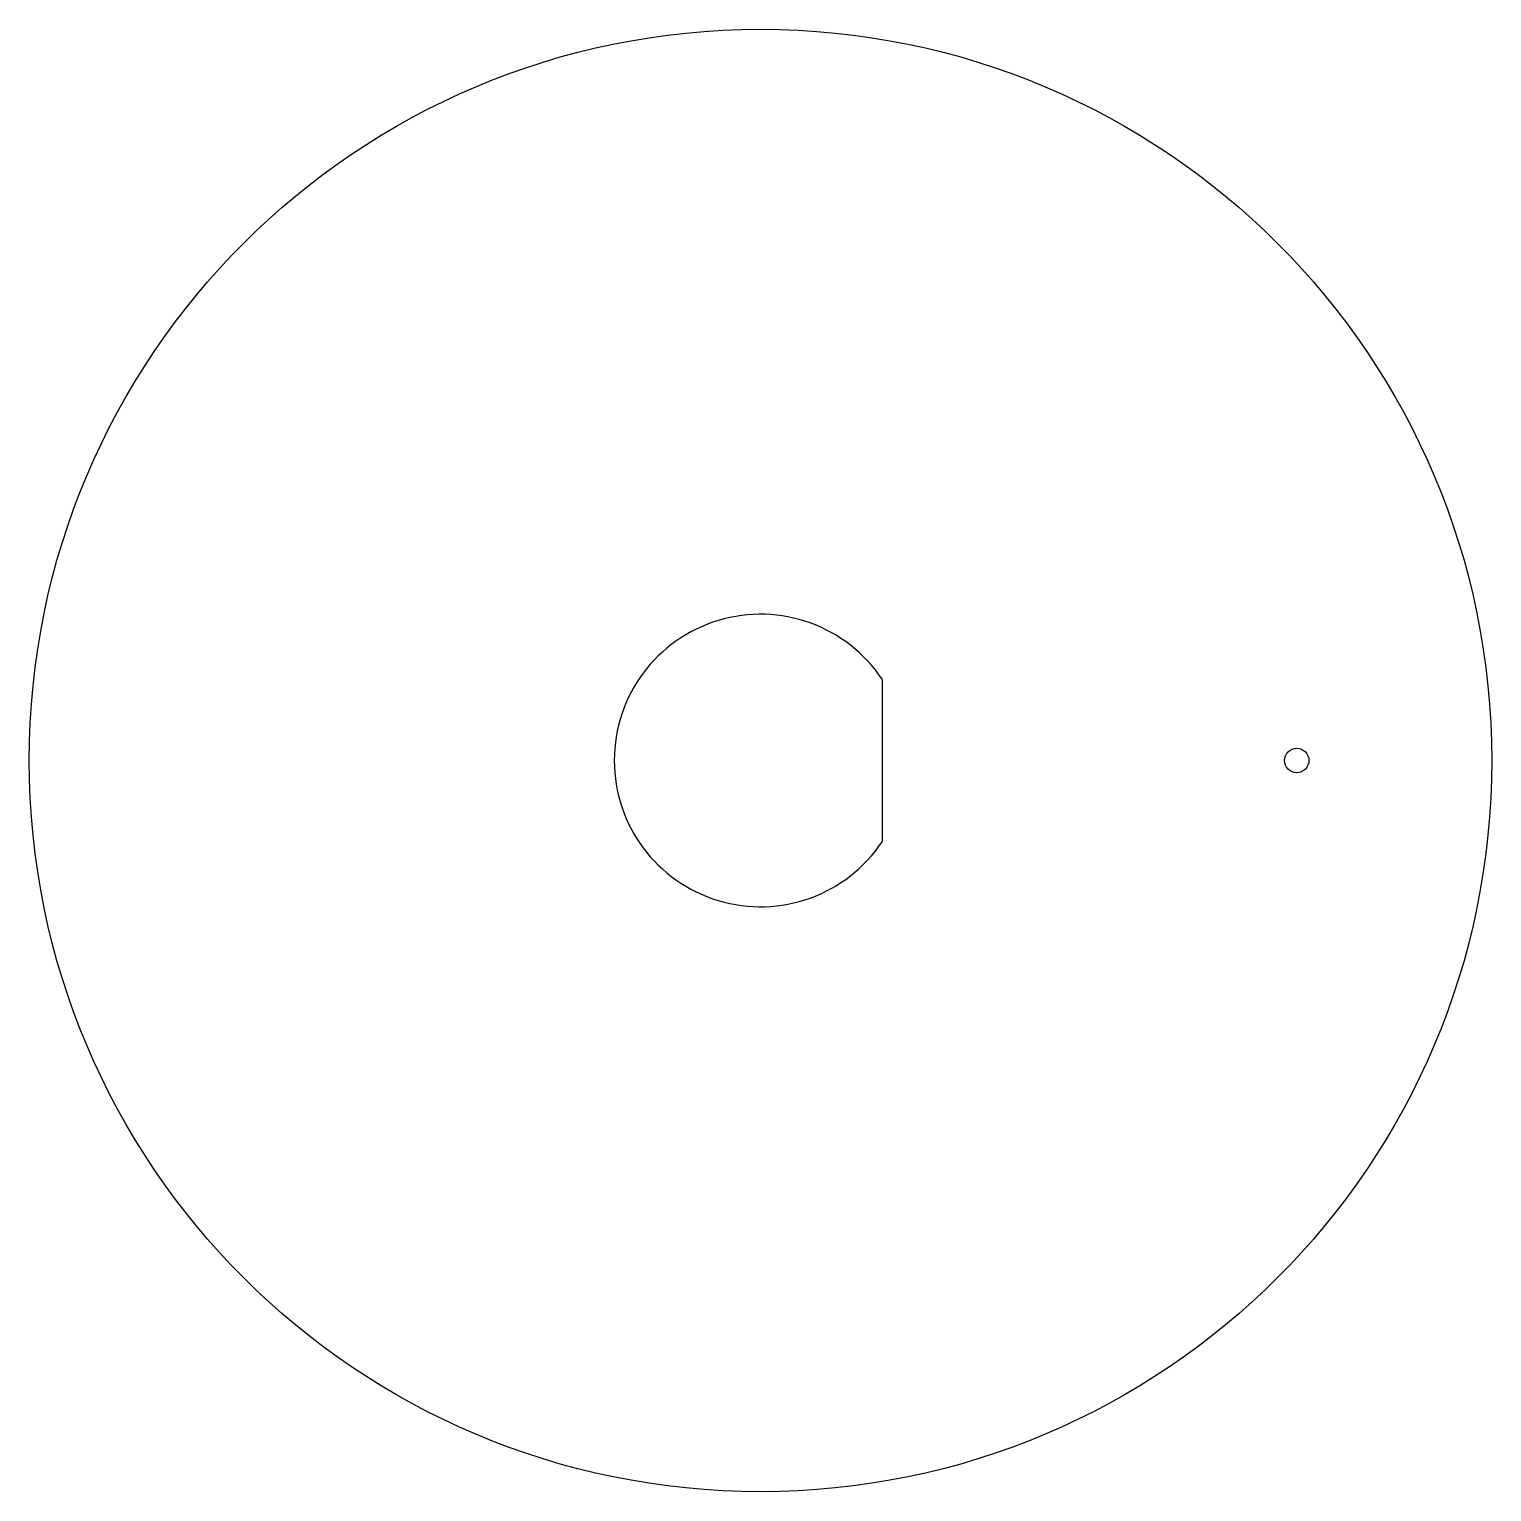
# Model space of a CAD drawing. Extents: x -15 to 15, y -15 to 15.
import ezdxf

# ---------------------------------------------------------------- set-up
doc = ezdxf.new("R2010")
doc.units = 0
doc.layers.get('0').update_dxf_attribs({"linetype": 'continuous'})

# ---------------------------------------------------------------- blocks, each defined once
blk = doc.blocks.new('SHAPE2DVIEW')
at = {"color": 0}
blk.add_line((2.5, -1.658), (2.5, 1.658), dxfattribs=at)
for centre, radius in [((0, 0), 15), ((11, 0), 0.25)]:
    blk.add_circle(centre, radius, dxfattribs=at)
blk.add_arc((0, 0), 3, 33.5573, -33.5573, dxfattribs=at)

msp = doc.modelspace()

# ---------------------------------------------------------------- block references
at = {"color": 0}
msp.add_blockref('SHAPE2DVIEW', (0, 0), dxfattribs=at)

doc.saveas('drawing.dxf')
